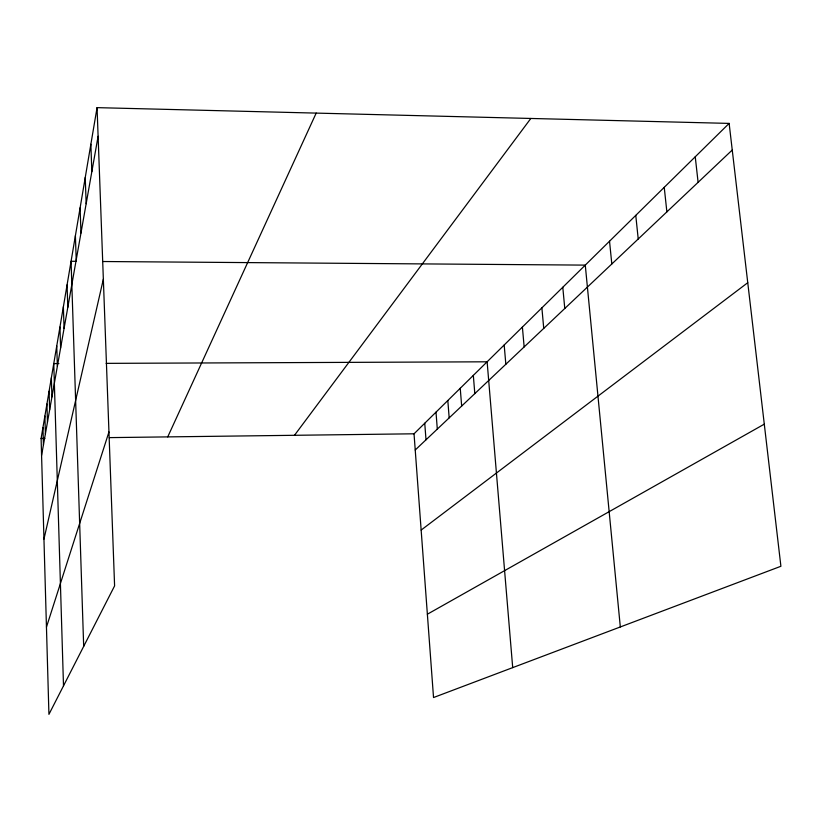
<?xml version="1.0" encoding="UTF-8"?>
<svg xmlns="http://www.w3.org/2000/svg" width="822" height="822" viewBox="0 0 822 822"><rect width="100%" height="100%" fill="white"/><g stroke="black" fill="none" stroke-linecap="round" stroke-linejoin="round"><path stroke-width="1.23" d="M97.058 107.641L114.597 585.891L48.93 714.359L41.1 438.486L97.058 107.641L729.135 123.403L780.9 566.276L433.533 697.539L414.031 433.8L729.135 123.403M41.583 455.398L98.106 136.267M43.956 539.088L103.346 279.182M46.453 627.114L108.956 431.951M167.739 436.893L316.182 113.107M294.482 435.3L530.827 118.46M415.233 449.994L732.248 150.025M421.152 530.067L747.753 282.706M427.378 614.209L764.285 424.152M41.1 438.486L44.861 438.434M109.305 437.623L414.031 433.8M58.876 363.56L53.769 363.581L63.5 685.856M106.141 363.365L487.127 361.803L512.702 667.628M76.148 261.314L71.072 261.273L83.68 646.38M102.801 261.519L585.274 265.116L620.322 626.95M695.248 156.797L698.104 182.33M664.238 187.334L666.878 211.881M635.766 215.385L638.221 238.997M609.534 241.226L611.815 263.985M562.793 287.268L564.776 308.486M541.883 307.87L543.743 328.389M522.391 327.064L524.148 346.935M504.184 345.004L505.838 364.269M473.328 375.397L474.818 393.615M460.238 388.282L461.666 406.058M447.815 400.52L449.172 417.874M435.999 412.161L437.304 429.115M424.748 423.238L426.002 439.801M90.862 144.24L91.838 171.623M85.241 177.501L86.156 203.743M80.104 207.863L80.967 233.047M75.398 235.688L76.21 259.906M67.075 284.895L67.794 307.377M63.376 306.76L64.065 328.461M59.944 327.053L60.602 348.025M56.749 345.949L57.376 366.242M51.365 377.801L51.93 396.944M49.084 391.251L49.639 409.911M46.936 404.003L47.46 422.189M44.891 416.086L45.405 433.831M42.95 427.563L43.443 444.887"/></g></svg>
